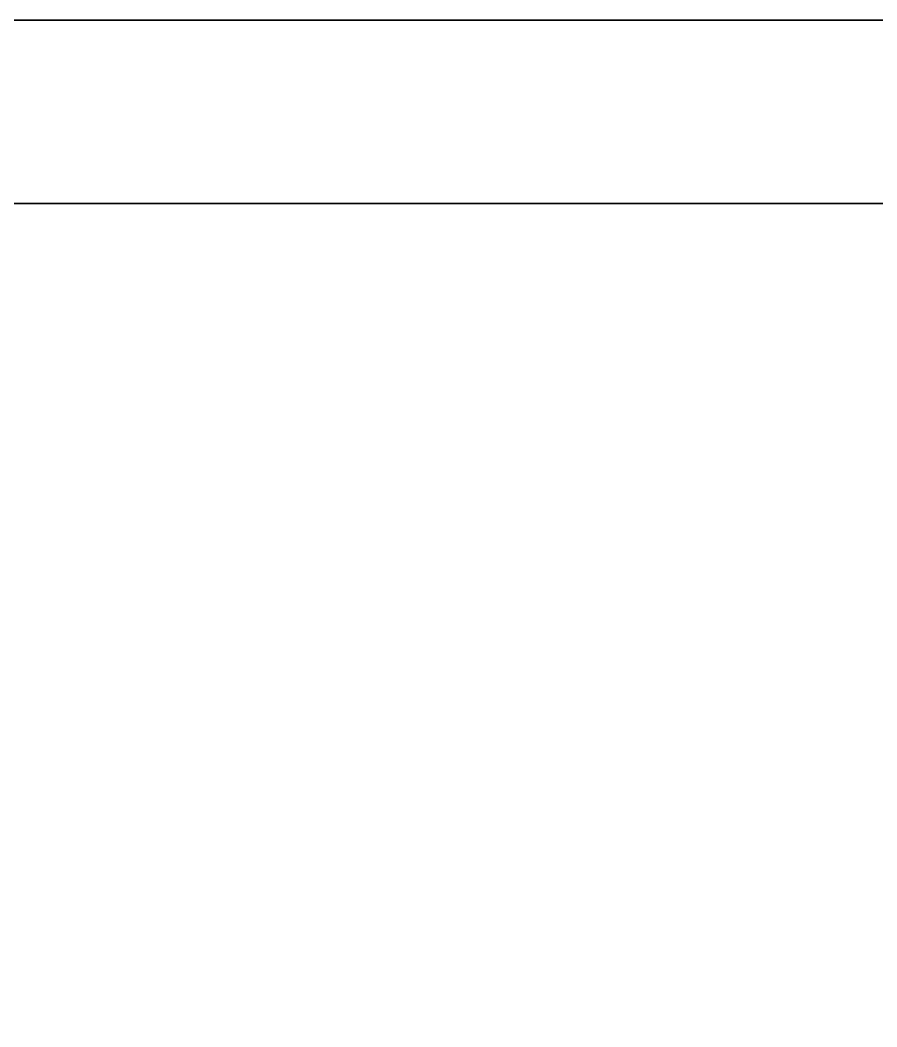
# Model space of a CAD drawing. Extents: x 0 to 3022, y -4615 to 0.
# Drawn here: x 810 to 1511, y -823 to 0 of the extents above; entities that cross this region are included whole.
import ezdxf

# ---------------------------------------------------------------- set-up
doc = ezdxf.new("R2010")
doc.units = 0
doc.layers.add('LAYER0', color=7, linetype='CONTINUOUS')
doc.layers.add('LAYER1', color=7, linetype='CONTINUOUS')

msp = doc.modelspace()

# ---------------------------------------------------------------- linework, layer by layer
at = {"layer": 'LAYER0', "invisible_edges": 1}
for points in [[(2992, 0), (0, -4167.22), (0, 0), (2992, 0)], [(0, 0, 5), (2992, 0), (0, 0), (0, 0, 5)], [(2992, 0), (0, 0, 5), (2992, 0, 5), (2992, 0)], [(2992, -4162.78, 5), (0, 0, 5), (0, -4167.22, 5), (2992, -4162.78, 5)], [(0, 0, 5), (2992, -4162.78, 5), (2992, 0, 5), (0, 0, 5)], [(0, -4167.22), (2992, 0), (2992, -4162.78), (0, -4167.22)]]:
    msp.add_3dface(points, dxfattribs=at)
at = {"layer": 'LAYER1', "invisible_edges": 3}
for points in [[(2992, 0, 5), (150, -150, 5), (0, 0, 5), (2992, 0, 5)], [(2992, 0, 2611), (2058, 0, 2138), (0, 0, 2611), (2992, 0, 2611)], [(795, 0, 2138), (0, 0, 2611), (2058, 0, 2138), (795, 0, 2138)], [(0, 0, 5), (795, 0, 1098), (2992, 0, 5), (0, 0, 5)], [(150, -150, 5), (2992, 0, 5), (2842, -150, 5), (150, -150, 5)], [(2058, 0, 1098), (2992, 0, 5), (795, 0, 1098), (2058, 0, 1098)], [(150, -150, 2611), (795, -150, 2138), (2842, -150, 2611), (150, -150, 2611)], [(795, -150, 1098), (150, -150, 5), (2058, -150, 1098), (795, -150, 1098)], [(2842, -150, 5), (2058, -150, 1098), (150, -150, 5), (2842, -150, 5)], [(2058, -150, 2138), (2842, -150, 2611), (795, -150, 2138), (2058, -150, 2138)]]:
    msp.add_3dface(points, dxfattribs=at)

# ---------------------------------------------------------------- meshes
at = {"layer": 'LAYER1'}
mesh = msp.add_polymesh((5, 2), dxfattribs=at)
for k, corner in enumerate([(2842, -150, 2611), (150, -150, 2611), (2842, -4013, 2611), (2842, -150, 2611), (150, -4017, 2611), (2842, -4013, 2611), (150, -150, 2611), (150, -4017, 2611), (0, 0, 2611), (0, -4167.223, 2611)]):
    mesh.set_mesh_vertex(divmod(k, 2), corner)

doc.saveas('drawing.dxf')
